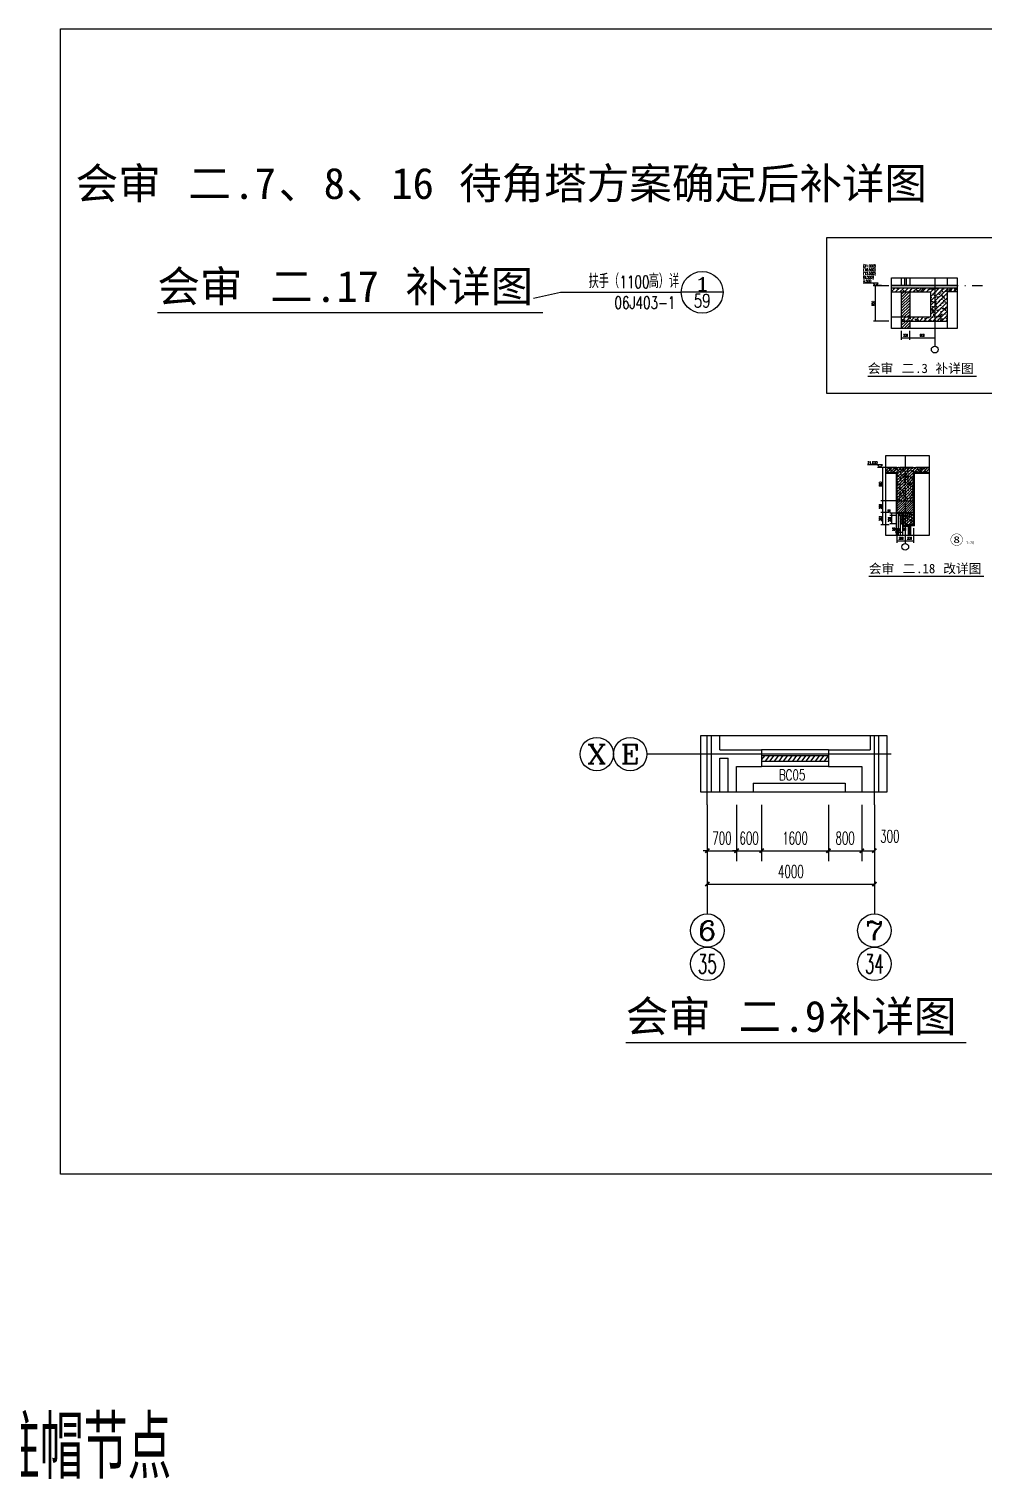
# Model space of a CAD drawing. Extents: x 0 to 125661, y -104936 to 8656.
# Drawn here: x 85280 to 108147, y -62543 to -27810 of the extents above; entities that cross this region are included whole.
import ezdxf
from ezdxf.enums import TextEntityAlignment as Align

# ---------------------------------------------------------------- set-up
doc = ezdxf.new("R2010")
doc.units = 0
doc.header["$LTSCALE"] = 800
doc.header["$MEASUREMENT"] = 0
doc.linetypes.add('DOTE', pattern=[2.42, 2, -0.2, 0.02, -0.2])
doc.layers.get('0').update_dxf_attribs({"linetype": 'CONTINUOUS'})
doc.layers.get('Defpoints').update_dxf_attribs({"color": 1, "linetype": 'CONTINUOUS'})
for name, color, linetype in [('A-卫生间', 173, 'CONTINUOUS'), ('A-墙线', 9, 'CONTINUOUS'), ('A-外包装修', 227, 'CONTINUOUS'), ('A-外窗', 145, 'CONTINUOUS'), ('A-装饰构件', 197, 'CONTINUOUS'), ('AXIS', 3, 'CONTINUOUS'), ('AXIS_TEXT', 7, 'CONTINUOUS'), ('DIM_ELEV', 3, 'CONTINUOUS'), ('DIM_IDEN', 3, 'CONTINUOUS'), ('DOTE', 28, 'CONTINUOUS'), ('PUB_DIM', 3, 'CONTINUOUS'), ('PUB_HATCH', 8, 'CONTINUOUS'), ('PUB_TEXT', 7, 'CONTINUOUS'), ('WALL', 50, 'CONTINUOUS'), ('WINDOW', 145, 'CONTINUOUS'), ('普通门窗编号', 7, 'CONTINUOUS'), ('看线1', 7, 'CONTINUOUS'), ('门窗', 4, 'CONTINUOUS'), ('面层', 123, 'CONTINUOUS')]:
    doc.layers.add(name, color=color, linetype=linetype)
doc.styles.add('_TCH_AXIS', font='COMPLEX', dxfattribs={"bigfont": 'GBCBIG'})
doc.styles.add('_TCH_DIM', font='SIMPLEX', dxfattribs={"bigfont": 'GBCBIG'})
doc.styles.add('_TCH_LABEL', font='COMPLEX', dxfattribs={"bigfont": 'GBCBIG'})
doc.styles.add('COMPLEX', font='COMPLEX')
doc.styles.add('DIM_FONT', font='SIMPLEX.shx', dxfattribs={"width": 0.6})
doc.styles.add('ht', font='SIMHEI.TTF')
doc.styles.add('TSSD_Rein', font='tssdeng.shx', dxfattribs={"width": 0.7, "bigfont": 'hztxt.shx'})
doc.styles.add('房间名称', font='SIMHEI.TTF', dxfattribs={"width": 0.8})
doc.dimstyles.new('DIMN', dxfattribs={"dimtxt": 300, "dimasz": 100, "dimexe": 250, "dimexo": 300, "dimgap": 150, "dimtad": 1, "dimdec": 0, "dimzin": 0, "dimdsep": 46, "dimtxsty": 'DIM_FONT', "dimblk": 'ARCHTICK', "dimcen": 0.09, "dimclrt": 7, "dimazin": 2, "dimtfac": 1, "dimtdec": 0, "dimtix": 1, "dimtmove": 2, "dimatfit": 3, "dimfxl": 0, "dimtolj": 1, "dimtzin": 0, "dimarcsym": 0})
doc.dimstyles.new('DIMN20', dxfattribs={"dimscale": 0.2, "dimtxt": 300, "dimasz": 100, "dimexe": 250, "dimexo": 300, "dimgap": 150, "dimtad": 1, "dimdec": 0, "dimzin": 0, "dimdsep": 46, "dimtxsty": 'DIM_FONT', "dimblk": 'ARCHTICK', "dimcen": 0.09, "dimclrt": 7, "dimazin": 2, "dimtfac": 1, "dimtdec": 0, "dimtix": 1, "dimtmove": 2, "dimatfit": 3, "dimfxl": 0, "dimtolj": 1, "dimtzin": 0, "dimarcsym": 0})

# ---------------------------------------------------------------- blocks, each defined once
blk = doc.blocks.new('$WINLIB2D$00000039')
at = {"color": 0}
for p, q in [((0.5, 0.5), (-0.5, 0.5)), ((-0.5, 0.167), (0.5, 0.167)), ((-0.452, -0.167), (-0.5, 0.084)), ((-0.384, -0.167), (-0.448, 0.167)), ((-0.316, -0.167), (-0.38, 0.167)), ((-0.248, -0.167), (-0.312, 0.167)), ((-0.18, -0.167), (-0.244, 0.167)), ((-0.112, -0.167), (-0.176, 0.167)), ((-0.044, -0.167), (-0.108, 0.167)), ((0.024, -0.167), (-0.04, 0.167)), ((0.092, -0.167), (0.028, 0.167)), ((0.16, -0.167), (0.096, 0.167)), ((0.228, -0.167), (0.164, 0.167)), ((0.296, -0.167), (0.232, 0.167)), ((0.364, -0.167), (0.3, 0.167)), ((0.432, -0.167), (0.368, 0.167)), ((0.5, -0.167), (0.436, 0.167)), ((-0.5, -0.167), (0.5, -0.167)), ((0.5, -0.5), (-0.5, -0.5))]:
    blk.add_line(p, q, dxfattribs=at)
blk = doc.blocks.new('_ArchTick')
at = {"color": 0, "linetype": 'ByBlock', "const_width": 0.4}
blk.add_lwpolyline([(-0.5, -0.5), (0.5, 0.5)], dxfattribs=at)
blk = doc.blocks.new('*D505')
at = {"layer": 'AXIS', "color": 0, "lineweight": -2}
for p, q in [((101522, -46393), (101522, -47743)), ((102222, -46393), (102222, -47743)), ((101522, -47493), (101422, -47493)), ((101522, -47493), (102222, -47493)), ((102222, -47493), (102322, -47493))]:
    blk.add_line(p, q, dxfattribs=at)
at = {"layer": 'Defpoints', "color": 0}
for p in [(101522, -46093), (102222, -46093), (102222, -47493)]:
    blk.add_point(p, dxfattribs=at)
at = {"layer": 'AXIS', "color": 0, "lineweight": -2, "xscale": 100, "yscale": 100, "zscale": 100}
blk.add_blockref('_ArchTick', (101522, -47493), dxfattribs=at)
at = {"layer": 'AXIS', "color": 0, "lineweight": -2, "xscale": 100, "yscale": 100, "zscale": 100, "rotation": 180}
blk.add_blockref('_ArchTick', (102222, -47493), dxfattribs=at)
at = {"layer": 'AXIS', "color": 7, "insert": (101872, -47193), "char_height": 300, "attachment_point": 5, "style": 'DIM_FONT'}
blk.add_mtext('\\A1;700', dxfattribs=at)
blk = doc.blocks.new('*D506')
at = {"layer": 'AXIS', "color": 0, "lineweight": -2}
for p, q in [((102222, -46393), (102222, -47743)), ((102822, -46393), (102822, -47743)), ((102222, -47493), (102122, -47493)), ((102222, -47493), (102822, -47493)), ((102822, -47493), (102922, -47493))]:
    blk.add_line(p, q, dxfattribs=at)
at = {"layer": 'Defpoints', "color": 0}
for p in [(102222, -46093), (102822, -46093), (102822, -47493)]:
    blk.add_point(p, dxfattribs=at)
at = {"layer": 'AXIS', "color": 0, "lineweight": -2, "xscale": 100, "yscale": 100, "zscale": 100}
blk.add_blockref('_ArchTick', (102222, -47493), dxfattribs=at)
at = {"layer": 'AXIS', "color": 0, "lineweight": -2, "xscale": 100, "yscale": 100, "zscale": 100, "rotation": 180}
blk.add_blockref('_ArchTick', (102822, -47493), dxfattribs=at)
at = {"layer": 'AXIS', "color": 7, "insert": (102522, -47193), "char_height": 300, "attachment_point": 5, "style": 'DIM_FONT'}
blk.add_mtext('\\A1;600', dxfattribs=at)
blk = doc.blocks.new('*D507')
at = {"layer": 'AXIS', "color": 0, "lineweight": -2}
for p, q in [((102822, -46393), (102822, -47743)), ((104422, -46393), (104422, -47743)), ((102822, -47493), (104422, -47493))]:
    blk.add_line(p, q, dxfattribs=at)
at = {"layer": 'Defpoints', "color": 0}
for p in [(102822, -46093), (104422, -46093), (104422, -47493)]:
    blk.add_point(p, dxfattribs=at)
at = {"layer": 'AXIS', "color": 0, "lineweight": -2, "xscale": 100, "yscale": 100, "zscale": 100, "rotation": 180}
blk.add_blockref('_ArchTick', (102822, -47493), dxfattribs=at)
at = {"layer": 'AXIS', "color": 0, "lineweight": -2, "xscale": 100, "yscale": 100, "zscale": 100}
blk.add_blockref('_ArchTick', (104422, -47493), dxfattribs=at)
at = {"layer": 'AXIS', "color": 7, "insert": (103622, -47193), "char_height": 300, "attachment_point": 5, "style": 'DIM_FONT'}
blk.add_mtext('\\A1;1600', dxfattribs=at)
blk = doc.blocks.new('*D508')
at = {"layer": 'AXIS', "color": 0, "lineweight": -2}
for p, q in [((104422, -46393), (104422, -47743)), ((105222, -46393), (105222, -47743)), ((104422, -47493), (105222, -47493))]:
    blk.add_line(p, q, dxfattribs=at)
at = {"layer": 'Defpoints', "color": 0}
for p in [(104422, -46093), (105222, -46093), (105222, -47493)]:
    blk.add_point(p, dxfattribs=at)
at = {"layer": 'AXIS', "color": 0, "lineweight": -2, "xscale": 100, "yscale": 100, "zscale": 100, "rotation": 180}
blk.add_blockref('_ArchTick', (104422, -47493), dxfattribs=at)
at = {"layer": 'AXIS', "color": 0, "lineweight": -2, "xscale": 100, "yscale": 100, "zscale": 100}
blk.add_blockref('_ArchTick', (105222, -47493), dxfattribs=at)
at = {"layer": 'AXIS', "color": 7, "insert": (104822, -47193), "char_height": 300, "attachment_point": 5, "style": 'DIM_FONT'}
blk.add_mtext('\\A1;800', dxfattribs=at)
blk = doc.blocks.new('*D509')
at = {"layer": 'AXIS', "color": 0, "lineweight": -2}
for p, q in [((105222, -46393), (105222, -47743)), ((105522, -46393), (105522, -47743)), ((105222, -47493), (105522, -47493))]:
    blk.add_line(p, q, dxfattribs=at)
at = {"layer": 'Defpoints', "color": 0}
for p in [(105222, -46093), (105522, -46093), (105522, -47493)]:
    blk.add_point(p, dxfattribs=at)
at = {"layer": 'AXIS', "color": 0, "lineweight": -2, "xscale": 100, "yscale": 100, "zscale": 100, "rotation": 180}
blk.add_blockref('_ArchTick', (105222, -47493), dxfattribs=at)
at = {"layer": 'AXIS', "color": 0, "lineweight": -2, "xscale": 100, "yscale": 100, "zscale": 100}
blk.add_blockref('_ArchTick', (105522, -47493), dxfattribs=at)
at = {"layer": 'AXIS', "color": 7, "insert": (105892, -47148), "char_height": 300, "attachment_point": 5, "style": 'DIM_FONT'}
blk.add_mtext('\\A1;300', dxfattribs=at)
blk = doc.blocks.new('*D510')
at = {"layer": 'AXIS', "color": 0, "lineweight": -2}
for p, q in [((101522, -46693), (101522, -48543)), ((105522, -46693), (105522, -48543)), ((101522, -48293), (105522, -48293))]:
    blk.add_line(p, q, dxfattribs=at)
at = {"layer": 'Defpoints', "color": 0}
for p in [(101522, -46393), (105522, -46393), (105522, -48293)]:
    blk.add_point(p, dxfattribs=at)
at = {"layer": 'AXIS', "color": 0, "lineweight": -2, "xscale": 100, "yscale": 100, "zscale": 100, "rotation": 180}
blk.add_blockref('_ArchTick', (101522, -48293), dxfattribs=at)
at = {"layer": 'AXIS', "color": 0, "lineweight": -2, "xscale": 100, "yscale": 100, "zscale": 100}
blk.add_blockref('_ArchTick', (105522, -48293), dxfattribs=at)
at = {"layer": 'AXIS', "color": 7, "insert": (103522, -47993), "char_height": 300, "attachment_point": 5, "style": 'DIM_FONT'}
blk.add_mtext('\\A1;4000', dxfattribs=at)
blk = doc.blocks.new('*D511')
at = {"layer": 'Defpoints', "color": 0}
for p in [(106142, -39730), (106192, -39730), (106192, -39860)]:
    blk.add_point(p, dxfattribs=at)
at = {"layer": 'PUB_DIM', "color": 0, "lineweight": -2}
for p, q in [((106142, -39860), (106122, -39860)), ((106142, -39790), (106142, -39910)), ((106142, -39860), (106192, -39860)), ((106192, -39790), (106192, -39910)), ((106192, -39860), (106212, -39860))]:
    blk.add_line(p, q, dxfattribs=at)
at = {"layer": 'PUB_DIM', "color": 0, "lineweight": -2, "xscale": 20, "yscale": 20, "zscale": 20}
blk.add_blockref('_ArchTick', (106142, -39860), dxfattribs=at)
at = {"layer": 'PUB_DIM', "color": 0, "lineweight": -2, "xscale": 20, "yscale": 20, "zscale": 20, "rotation": 180}
blk.add_blockref('_ArchTick', (106192, -39860), dxfattribs=at)
at = {"layer": 'PUB_DIM', "color": 7, "insert": (106246, -39791), "char_height": 60, "attachment_point": 5, "style": 'DIM_FONT'}
blk.add_mtext('\\A1;50', dxfattribs=at)
blk = doc.blocks.new('*D512')
at = {"layer": 'Defpoints', "color": 0}
for p in [(106092, -39730), (106142, -39730), (106142, -39860)]:
    blk.add_point(p, dxfattribs=at)
at = {"layer": 'PUB_DIM', "color": 0, "lineweight": -2}
for p, q in [((106092, -39860), (106072, -39860)), ((106092, -39790), (106092, -39910)), ((106092, -39860), (106142, -39860)), ((106142, -39790), (106142, -39910)), ((106142, -39860), (106162, -39860))]:
    blk.add_line(p, q, dxfattribs=at)
at = {"layer": 'PUB_DIM', "color": 0, "lineweight": -2, "xscale": 20, "yscale": 20, "zscale": 20}
blk.add_blockref('_ArchTick', (106092, -39860), dxfattribs=at)
at = {"layer": 'PUB_DIM', "color": 0, "lineweight": -2, "xscale": 20, "yscale": 20, "zscale": 20, "rotation": 180}
blk.add_blockref('_ArchTick', (106142, -39860), dxfattribs=at)
at = {"layer": 'PUB_DIM', "color": 7, "insert": (106117, -39800), "char_height": 60, "attachment_point": 5, "style": 'DIM_FONT'}
blk.add_mtext('\\A1;50', dxfattribs=at)
blk = doc.blocks.new('*D513')
at = {"layer": 'Defpoints', "color": 0}
for p in [(106042.100008, -39729.562173), (106092.100008, -39729.562173), (106092.100008, -39859.506891)]:
    blk.add_point(p, dxfattribs=at)
at = {"layer": 'PUB_DIM', "color": 0, "lineweight": -2}
for p, q in [((106042.100008, -39859.506891), (106022.100008, -39859.506891)), ((106042.100008, -39789.562173), (106042.100008, -39909.506891)), ((106042.100008, -39859.506891), (106092.100008, -39859.506891)), ((106092.100008, -39789.562173), (106092.100008, -39909.506891)), ((106092.100008, -39859.506891), (106112.100008, -39859.506891))]:
    blk.add_line(p, q, dxfattribs=at)
at = {"layer": 'PUB_DIM', "color": 0, "lineweight": -2, "xscale": 20, "yscale": 20, "zscale": 20}
blk.add_blockref('_ArchTick', (106042.100008, -39859.506891), dxfattribs=at)
at = {"layer": 'PUB_DIM', "color": 0, "lineweight": -2, "xscale": 20, "yscale": 20, "zscale": 20, "rotation": 180}
blk.add_blockref('_ArchTick', (106092.100008, -39859.506891), dxfattribs=at)
at = {"layer": 'PUB_DIM', "color": 7, "insert": (105988.100008, -39790.506891), "char_height": 60, "attachment_point": 5, "style": 'DIM_FONT'}
blk.add_mtext('\\A1;50', dxfattribs=at)
blk = doc.blocks.new('*D514')
at = {"layer": 'Defpoints', "color": 0}
for p in [(105943, -39410), (106092, -39410), (106092, -39460)]:
    blk.add_point(p, dxfattribs=at)
at = {"layer": 'PUB_DIM', "color": 0, "lineweight": -2}
for p, q in [((106032, -39410), (105893, -39410)), ((106032, -39460), (105893, -39460)), ((105943, -39410), (105943, -39390)), ((105943, -39460), (105943, -39410)), ((105943, -39460), (105943, -39480))]:
    blk.add_line(p, q, dxfattribs=at)
at = {"layer": 'PUB_DIM', "color": 0, "lineweight": -2, "xscale": 20, "yscale": 20, "zscale": 20}
for p, rotation in [((105943, -39410), 270), ((105943, -39460), 90)]:
    blk.add_blockref('_ArchTick', p, dxfattribs=dict(at, rotation=rotation))
at = {"layer": 'PUB_DIM', "color": 7, "insert": (105874, -39356), "char_height": 60, "attachment_point": 5, "rotation": 90, "style": 'DIM_FONT'}
blk.add_mtext('\\A1;50', dxfattribs=at)
blk = doc.blocks.new('*D515')
at = {"layer": 'Defpoints', "color": 0}
for p in [(105943, -39460), (106092, -39460), (106092, -39660)]:
    blk.add_point(p, dxfattribs=at)
at = {"layer": 'PUB_DIM', "color": 0, "lineweight": -2}
for p, q in [((106032, -39460), (105893, -39460)), ((105943, -39660), (105943, -39460)), ((106032, -39660), (105893, -39660))]:
    blk.add_line(p, q, dxfattribs=at)
at = {"layer": 'PUB_DIM', "color": 0, "lineweight": -2, "xscale": 20, "yscale": 20, "zscale": 20}
for p, rotation in [((105943, -39460), 90), ((105943, -39660), 270)]:
    blk.add_blockref('_ArchTick', p, dxfattribs=dict(at, rotation=rotation))
at = {"layer": 'PUB_DIM', "color": 7, "insert": (105883, -39560), "char_height": 60, "attachment_point": 5, "rotation": 90, "style": 'DIM_FONT'}
blk.add_mtext('\\A1;200', dxfattribs=at)
blk = doc.blocks.new('*D516')
at = {"layer": 'Defpoints', "color": 0}
for p in [(105727, -38310), (105934, -38310), (105934, -39110)]:
    blk.add_point(p, dxfattribs=at)
at = {"layer": 'PUB_DIM', "color": 0, "lineweight": -2}
for p, q in [((105874, -38310), (105677, -38310)), ((105727, -39110), (105727, -38310)), ((105874, -39110), (105677, -39110))]:
    blk.add_line(p, q, dxfattribs=at)
at = {"layer": 'PUB_DIM', "color": 0, "lineweight": -2, "xscale": 20, "yscale": 20, "zscale": 20}
for p, rotation in [((105727, -38310), 90), ((105727, -39110), 270)]:
    blk.add_blockref('_ArchTick', p, dxfattribs=dict(at, rotation=rotation))
at = {"layer": 'PUB_DIM', "color": 7, "insert": (105667, -38710), "char_height": 60, "attachment_point": 5, "rotation": 90, "style": 'DIM_FONT'}
blk.add_mtext('\\A1;800', dxfattribs=at)
blk = doc.blocks.new('*D517')
at = {"layer": 'Defpoints', "color": 0}
for p in [(105727, -39110), (105934, -39110), (105934, -39390)]:
    blk.add_point(p, dxfattribs=at)
at = {"layer": 'PUB_DIM', "color": 0, "lineweight": -2}
for p, q in [((105874, -39110), (105677, -39110)), ((105727, -39390), (105727, -39110)), ((105874, -39390), (105677, -39390))]:
    blk.add_line(p, q, dxfattribs=at)
at = {"layer": 'PUB_DIM', "color": 0, "lineweight": -2, "xscale": 20, "yscale": 20, "zscale": 20}
for p, rotation in [((105727, -39110), 90), ((105727, -39390), 270)]:
    blk.add_blockref('_ArchTick', p, dxfattribs=dict(at, rotation=rotation))
at = {"layer": 'PUB_DIM', "color": 7, "insert": (105667, -39250), "char_height": 60, "attachment_point": 5, "rotation": 90, "style": 'DIM_FONT'}
blk.add_mtext('\\A1;280', dxfattribs=at)
blk = doc.blocks.new('*D518')
at = {"layer": 'Defpoints', "color": 0}
for p in [(105727, -39390), (105934, -39390), (105934, -39690)]:
    blk.add_point(p, dxfattribs=at)
at = {"layer": 'PUB_DIM', "color": 0, "lineweight": -2}
for p, q in [((105874, -39390), (105677, -39390)), ((105727, -39690), (105727, -39390)), ((105874, -39690), (105677, -39690))]:
    blk.add_line(p, q, dxfattribs=at)
at = {"layer": 'PUB_DIM', "color": 0, "lineweight": -2, "xscale": 20, "yscale": 20, "zscale": 20}
for p, rotation in [((105727, -39390), 90), ((105727, -39690), 270)]:
    blk.add_blockref('_ArchTick', p, dxfattribs=dict(at, rotation=rotation))
at = {"layer": 'PUB_DIM', "color": 7, "insert": (105667, -39540), "char_height": 60, "attachment_point": 5, "rotation": 90, "style": 'DIM_FONT'}
blk.add_mtext('\\A1;300', dxfattribs=at)
blk = doc.blocks.new('*D519')
at = {"layer": 'Defpoints', "color": 0}
for p in [(106262, -39710), (106462, -39710), (106462, -40069)]:
    blk.add_point(p, dxfattribs=at)
at = {"layer": 'PUB_DIM', "color": 0, "lineweight": -2}
for p, q in [((106262, -39770), (106262, -40119)), ((106462, -39770), (106462, -40119)), ((106262, -40069), (106462, -40069))]:
    blk.add_line(p, q, dxfattribs=at)
at = {"layer": 'PUB_DIM', "color": 0, "lineweight": -2, "xscale": 20, "yscale": 20, "zscale": 20, "rotation": 180}
blk.add_blockref('_ArchTick', (106262, -40069), dxfattribs=at)
at = {"layer": 'PUB_DIM', "color": 0, "lineweight": -2, "xscale": 20, "yscale": 20, "zscale": 20}
blk.add_blockref('_ArchTick', (106462, -40069), dxfattribs=at)
at = {"layer": 'PUB_DIM', "color": 7, "insert": (106362, -40009), "char_height": 60, "attachment_point": 5, "style": 'DIM_FONT'}
blk.add_mtext('\\A1;200', dxfattribs=at)
blk = doc.blocks.new('*D520')
at = {"layer": 'Defpoints', "color": 0}
for p in [(106062, -39710), (106262, -39710), (106262, -40069)]:
    blk.add_point(p, dxfattribs=at)
at = {"layer": 'PUB_DIM', "color": 0, "lineweight": -2}
for p, q in [((106062, -39770), (106062, -40119)), ((106262, -39770), (106262, -40119)), ((106062, -40069), (106262, -40069))]:
    blk.add_line(p, q, dxfattribs=at)
at = {"layer": 'PUB_DIM', "color": 0, "lineweight": -2, "xscale": 20, "yscale": 20, "zscale": 20, "rotation": 180}
blk.add_blockref('_ArchTick', (106062, -40069), dxfattribs=at)
at = {"layer": 'PUB_DIM', "color": 0, "lineweight": -2, "xscale": 20, "yscale": 20, "zscale": 20}
blk.add_blockref('_ArchTick', (106262, -40069), dxfattribs=at)
at = {"layer": 'PUB_DIM', "color": 7, "insert": (106162, -40009), "char_height": 60, "attachment_point": 5, "style": 'DIM_FONT'}
blk.add_mtext('\\A1;200', dxfattribs=at)
blk = doc.blocks.new('*D521')
at = {"layer": 'Defpoints', "color": 0}
for p in [(105550, -33958), (105929, -33958), (105929, -34808)]:
    blk.add_point(p, dxfattribs=at)
at = {"layer": 'PUB_DIM', "color": 0, "lineweight": -2}
for p, q in [((105869, -33958), (105500, -33958)), ((105550, -34808), (105550, -33958)), ((105869, -34808), (105500, -34808))]:
    blk.add_line(p, q, dxfattribs=at)
at = {"layer": 'PUB_DIM', "color": 0, "lineweight": -2, "xscale": 20, "yscale": 20, "zscale": 20}
for p, rotation in [((105550, -33958), 90), ((105550, -34808), 270)]:
    blk.add_blockref('_ArchTick', p, dxfattribs=dict(at, rotation=rotation))
at = {"layer": 'PUB_DIM', "color": 7, "insert": (105490, -34383), "char_height": 60, "attachment_point": 5, "rotation": 90, "style": 'DIM_FONT'}
blk.add_mtext('\\A1;850', dxfattribs=at)
blk = doc.blocks.new('*D522')
at = {"layer": 'Defpoints', "color": 0}
for p in [(106367, -34980), (106967, -34980), (106967, -35206)]:
    blk.add_point(p, dxfattribs=at)
at = {"layer": 'PUB_DIM', "color": 0, "lineweight": -2}
for p, q in [((106367, -35040), (106367, -35256)), ((106967, -35040), (106967, -35256)), ((106367, -35206), (106967, -35206))]:
    blk.add_line(p, q, dxfattribs=at)
at = {"layer": 'PUB_DIM', "color": 0, "lineweight": -2, "xscale": 20, "yscale": 20, "zscale": 20, "rotation": 180}
blk.add_blockref('_ArchTick', (106367, -35206), dxfattribs=at)
at = {"layer": 'PUB_DIM', "color": 0, "lineweight": -2, "xscale": 20, "yscale": 20, "zscale": 20}
blk.add_blockref('_ArchTick', (106967, -35206), dxfattribs=at)
at = {"layer": 'PUB_DIM', "color": 7, "insert": (106667, -35146), "char_height": 60, "attachment_point": 5, "style": 'DIM_FONT'}
blk.add_mtext('\\A1;600', dxfattribs=at)
blk = doc.blocks.new('*D523')
at = {"layer": 'Defpoints', "color": 0}
for p in [(106167, -34980), (106367, -34980), (106367, -35206)]:
    blk.add_point(p, dxfattribs=at)
at = {"layer": 'PUB_DIM', "color": 0, "lineweight": -2}
for p, q in [((106167, -35040), (106167, -35256)), ((106367, -35040), (106367, -35256)), ((106167, -35206), (106367, -35206))]:
    blk.add_line(p, q, dxfattribs=at)
at = {"layer": 'PUB_DIM', "color": 0, "lineweight": -2, "xscale": 20, "yscale": 20, "zscale": 20, "rotation": 180}
blk.add_blockref('_ArchTick', (106167, -35206), dxfattribs=at)
at = {"layer": 'PUB_DIM', "color": 0, "lineweight": -2, "xscale": 20, "yscale": 20, "zscale": 20}
blk.add_blockref('_ArchTick', (106367, -35206), dxfattribs=at)
at = {"layer": 'PUB_DIM', "color": 7, "insert": (106267, -35146), "char_height": 60, "attachment_point": 5, "style": 'DIM_FONT'}
blk.add_mtext('\\A1;200', dxfattribs=at)
blk = doc.blocks.new('_AXISO')
blk.add_circle((0, 0), 0.5)
at = {"layer": 'AXIS_TEXT', "style": 'COMPLEX', "width": 1.041667}
blk.add_attdef('A', text='', height=0.56, dxfattribs=at).set_placement((-0.25, -0.28), (0.25, -0.28), align=Align.FIT)

msp = doc.modelspace()

# ---------------------------------------------------------------- hatches: boundary and pattern name
at = {"layer": 'PUB_HATCH'}
h = msp.add_hatch(dxfattribs=at)
h.set_pattern_fill('钢筋混凝土', color=256, scale=30, style=0)
h.set_pattern_definition([(45, (116291.47, -30844.86), (-53.033, 53.033), []), (50, (116291.47, -30844.86), (215.178, -18.8256), [22.5, -247.5]), (355, (116291.47, -30844.86), (-41.6254, 225.6576), [18, -198]), (100.4514, (116309.4, -30846.43), (173.553, 206.832), [19.122, -210.3426]), (46.1842, (116291.47, -30784.86), (320.172, -49.656), [33.75, -371.25]), (96.6356, (116318.15, -30789), (280.399, 292.235), [28.683, -315.514]), (351.1842, (116291.47, -30784.86), (280.399, 292.236), [27, -297]), (21, (116321.47, -30799.86), (179.072, -120.7857), [22.5, -247.5]), (326, (116321.47, -30799.86), (72.9946, 217.545), [18, -198]), (71.4514, (116336.4, -30809.92), (252.0668, 96.759), [19.122, -210.3426]), (37.5, (116291.47, -30844.86), (3.64796, 99.86816), [0, -195.6, 0, -201, 0, -198.75]), (7.5, (116291.47, -30844.86), (78.9209, 118.3235), [0, -114.6, 0, -191.1, 0, -75.75]), (327.5, (116224.57, -30844.86), (160.14673, -6.76646), [0, -75, 0, -234, 0, -310.5]), (317.5, (116194.57, -30844.86), (174.9559, 30.0315), [0, -97.5, 0, -155.4, 0, -220.5])])
h.paths.add_polyline_path([(106967.3, -34007.6), (105928.8, -34007.6), (105928.8, -34107.6), (106867.3, -34107.6), (106867.3, -34707.6), (106167.3, -34707.6), (106167.3, -34807.6), (106967.3, -34807.6)])
h.paths.add_polyline_path([(107267.3, -34107.6), (107507, -34107.6), (107507, -34007.6), (106967.3, -34007.6), (106967.3, -34807.6), (107267.3, -34807.6)])
h = msp.add_hatch(dxfattribs=at)
h.set_pattern_fill('ANSI31', color=256, scale=30, style=0)
h.set_pattern_definition([(45, (106167.32, -34980.07), (-33.676, 33.676), [])])
h.paths.add_polyline_path([(106367.3, -34107.6), (106167.3, -34107.6), (106167.3, -34707.6), (106367.3, -34707.6)])
h.paths.add_polyline_path([(106367.3, -34807.6), (106167.3, -34807.6), (106167.3, -34980.1), (106367.3, -34980.1)])
h = msp.add_hatch(dxfattribs=at)
h.set_pattern_fill('钢筋混凝土', color=256, scale=20, style=0)
h.set_pattern_definition([(45, (74420.96, 25831.11), (-35.35534, 35.35534), []), (50, (74420.96, 25831.11), (143.45204, -12.55043), [15, -165]), (355, (74420.96, 25831.11), (-27.75027, 150.43843), [12, -132]), (100.4514, (74432.91, 25830.06), (115.70188, 137.8879), [12.74804, -140.22842]), (46.1842, (74420.96, 25871.11), (213.4482, -33.1038), [22.5, -247.5]), (96.6356, (74438.74, 25868.35), (186.93254, 194.8236), [19.12206, -210.3426]), (351.1842, (74420.96, 25871.1), (186.9324, 194.8237), [18, -198]), (21, (74440.96, 25861.11), (119.38141, -80.52378), [15, -165]), (326, (74440.96, 25861.11), (48.66307, 145.03), [12, -132]), (71.4514, (74450.9, 25854.4), (168.04453, 64.5061), [12.74804, -140.22842]), (37.5, (74420.96, 25831.11), (2.43197, 66.57877), [0, -130.4, 0, -134, 0, -132.5]), (7.5, (74420.96, 25831.11), (52.61391, 78.88234), [0, -76.4, 0, -127.4, 0, -50.5]), (327.5, (74376.36, 25831.11), (106.764487, -4.510974), [0, -50, 0, -156, 0, -207]), (317.5, (74356.36, 25831.11), (116.63723, 20.021), [0, -65, 0, -103.6, 0, -147])])
h.paths.add_polyline_path([(106835.9, -38309.6), (106262.1, -38309.6), (106262.1, -39109.6), (106462.1, -39109.6), (106462.1, -38429.6), (106835.9, -38429.6)])
h.paths.add_polyline_path([(106262.1, -38309.6), (105798.7, -38309.6), (105798.7, -38429.6), (106062.1, -38429.6), (106062.1, -39109.6), (106262.1, -39109.6)])
h.paths.add_polyline_path([(106462.1, -39389.6), (106262.1, -39389.6), (106262.1, -39689.6), (106462.1, -39689.6)])
h = msp.add_hatch(dxfattribs=at)
h.set_pattern_fill('普通T^T^^T^Q', color=256, scale=30, style=0)
h.set_pattern_definition([(45, (106062.1, -39360.912), (-28.2136, 28.2136), [])])
h.paths.add_polyline_path([(106462.1, -39109.6), (106062.1, -39109.6), (106062.1, -39389.6), (106462.1, -39389.6)])
h = msp.add_hatch(dxfattribs=at)
h.set_pattern_fill('HEX', color=256, scale=20, style=0)
h.set_pattern_definition([(0, (106092.1, -39659.562), (0, 32.9956), [19.05, -38.1]), (120, (106092.1, -39659.562), (-28.575, -16.4978), [19.05, -38.1]), (60, (106111.15, -39659.562), (-28.575, 16.4978), [19.05, -38.1])])
h.paths.add_polyline_path([(106192.1, -39409.6), (106092.1, -39409.6), (106092.1, -39459.6), (106142.1, -39459.6), (106142.1, -39659.6), (106192.1, -39659.6)])
h = msp.add_hatch(dxfattribs=at)
h.set_pattern_fill('多孔SN罖^Q', color=256, scale=20, style=0)
h.set_pattern_definition([(45, (106252.1, -39709.56), (-40, 40), []), (135, (106252.1, -39709.56), (-40, -40), [])])
h.paths.add_polyline_path([(106262.1, -39389.6), (106212.1, -39389.6), (106212.1, -39709.6), (106337.1, -39709.6), (106337.1, -39689.6), (106262.1, -39689.6)])

# ---------------------------------------------------------------- linework, layer by layer
at = {"layer": 'A-卫生间'}
for p, q in [((105928.8, -33957.6), (107507, -33957.6)), ((107267.3, -33773.8), (107267.3, -33957.6)), ((105928.8, -34707.6), (106167.3, -34707.6)), ((107267.3, -34807.6), (107267.3, -34980.1))]:
    msp.add_line(p, q, dxfattribs=at)
at = {"layer": 'A-墙线'}
for p, q in [((101622, -46093.3), (101622, -44729.5)), ((101822, -45078.3), (101822, -44729.5)), ((105421.8, -44729.5), (105421.8, -45078.3)), ((105621.8, -44729.5), (105621.8, -46093.3)), ((101822, -45278.3), (102022, -45278.3)), ((101822, -46093.3), (101822, -45278.3)), ((102022, -46093.3), (102022, -45278.3)), ((102222, -46093.3), (102222, -45478.3)), ((105221.8, -45478.3), (105221.8, -46093.3))]:
    msp.add_line(p, q, dxfattribs=at)
at = {"layer": 'A-外包装修'}
for p, q in [((102623, -45878.3), (104821.8, -45878.3)), ((104821.8, -45878.3), (104821.8, -46093.3))]:
    msp.add_line(p, q, dxfattribs=at)
msp.add_lwpolyline([(102622, -45878.3), (102622, -46093.3)], dxfattribs=at)
at = {"layer": 'A-外窗'}
for p, q in [((106167.3, -33773.8), (106167.3, -33957.6)), ((106367.3, -33773.8), (106367.3, -33957.6))]:
    msp.add_line(p, q, dxfattribs=at)
at = {"layer": 'A-装饰构件'}
for p, q in [((106042.1, -39409.6), (106042.1, -39941.3)), ((106092.1, -39459.6), (106092.1, -39941.3)), ((106142.1, -39659.6), (106142.1, -39941.3)), ((106192.1, -39729.6), (106192.1, -39941.3))]:
    msp.add_line(p, q, dxfattribs=at)
at = {"layer": 'AXIS'}
for p, q in [((106967.3, -34980.1), (106967.3, -35410.1)), ((106262.1, -39941.3), (106262.1, -40135.2)), ((99275.7, -45178.3), (99275.7, -45178.3)), ((101179.1, -45178.3), (100075.7, -45178.3)), ((101521.8, -46393.3), (101521.8, -49005.4)), ((105521.8, -46393.3), (105521.8, -49005.4)), ((101521.8, -49805.4), (101521.8, -49805.4)), ((105521.8, -49805.4), (105521.8, -49805.4))]:
    msp.add_line(p, q, dxfattribs=at)
at = {"layer": 'Defpoints', "color": 6}
for points in [[(105928.8, -33773.8), (107507, -33773.8), (107507, -34980.1), (105928.8, -34980.1)], [(105798.7, -38025.2), (106835.9, -38025.2), (106835.9, -39941.3), (105798.7, -39941.3)], [(101363.6, -44729.5), (105819.1, -44729.5), (105819.1, -46093.3), (101363.6, -46093.3)]]:
    msp.add_lwpolyline(points, close=True, dxfattribs=at)
at = {"layer": 'DIM_ELEV'}
for p, q in [((105611.4, -33897.1), (105251.4, -33897.1)), ((105551.4, -33957.1), (105491.4, -33897.1)), ((105693.6, -33957.1), (105491.4, -33957.1)), ((105551.4, -33957.1), (105611.4, -33897.1)), ((105719.3, -38249.6), (105359.3, -38249.6)), ((105659.3, -38309.6), (105599.3, -38249.6)), ((106003.8, -38309.6), (105599.3, -38309.6)), ((105659.3, -38309.6), (105719.3, -38249.6))]:
    msp.add_line(p, q, dxfattribs=at)
at = {"layer": 'DIM_IDEN'}
for p, q in [((97357.2, -34260.9), (98008.7, -34117.5)), ((98008.7, -34117.5), (100898.8, -34117.5)), ((101898.8, -34117.5), (100898.8, -34117.5))]:
    msp.add_line(p, q, dxfattribs=at)
at = {"layer": 'DIM_IDEN', "color": 0, "const_width": 10}
msp.add_lwpolyline([(107632.5, -40041.7, 1), (107352.5, -40041.7, 1)], format="xyb", close=True, dxfattribs=at)
at = {"layer": 'DIM_IDEN'}
for centre, radius in [((101398.8, -34117.5), 500), ((97357.2, -34260.9), 0)]:
    msp.add_circle(centre, radius, dxfattribs=at)
at = {"layer": 'DOTE', "linetype": 'DOTE'}
for p, q in [((105928.8, -33957.6), (108114.3, -33957.6)), ((107507, -33957.6), (105928.8, -33957.6)), ((106967.3, -33773.8), (106967.3, -34980.1))]:
    msp.add_line(p, q, dxfattribs=at)
at = {"layer": 'DOTE', "linetype": 'DOTE', "ltscale": 0.2}
for p, q in [((106262.1, -38025.2), (106262.1, -39941.3)), ((106835.9, -38309.6), (105798.7, -38309.6))]:
    msp.add_line(p, q, dxfattribs=at)
at = {"layer": 'DOTE'}
for p, q in [((101521.8, -46393.3), (101521.8, -44729.5)), ((105521.8, -46393.3), (105521.8, -44729.5)), ((105926, -45178.3), (100195.6, -45178.3))]:
    msp.add_line(p, q, dxfattribs=at)
at = {"layer": 'PUB_HATCH', "color": 1}
for points in [[(86032.8, -27809.8), (125661.3, -27809.8), (125661.3, -55238), (86032.8, -55238)], [(104374, -36536.3), (112393.6, -36536.3), (112393.6, -32815), (104374, -32815)]]:
    msp.add_lwpolyline(points, close=True, dxfattribs=at)
for points in [[(88354.1, -34602.6), (97583.6, -34602.6)], [(105363.5, -36126.7), (107970.3, -36126.7)], [(105388, -40918.9), (108141.7, -40918.9)], [(99569.4, -52087), (107718.7, -52087)]]:
    msp.add_lwpolyline(points, dxfattribs=at)
at = {"layer": 'WALL'}
for p, q in [((105928.8, -34007.6), (107507, -34007.6)), ((105928.8, -34107.6), (106867.3, -34107.6)), ((106167.3, -34107.6), (106167.3, -34980.1)), ((106367.3, -34107.6), (106367.3, -34707.6)), ((106867.3, -34107.6), (106867.3, -34707.6)), ((107267.3, -34107.6), (107267.3, -34807.6)), ((107507, -34107.6), (107267.3, -34107.6)), ((106167.3, -34707.6), (106867.3, -34707.6)), ((106167.3, -34807.6), (107267.3, -34807.6)), ((106367.3, -34807.6), (106367.3, -34980.1)), ((105798.7, -38309.6), (106835.9, -38309.6)), ((105798.7, -38429.6), (106062.1, -38429.6)), ((106062.1, -38429.6), (106062.1, -39389.6)), ((106462.1, -38429.6), (106835.9, -38429.6)), ((106462.1, -39689.6), (106462.1, -38429.6)), ((106062.1, -39109.6), (106462.1, -39109.6)), ((106062.1, -39389.6), (106462.1, -39389.6)), ((106262.1, -39389.6), (106262.1, -39689.6)), ((106192.1, -39659.6), (106192.1, -39689.6)), ((106462.1, -39689.6), (106262.1, -39689.6)), ((101822, -45078.3), (102821.8, -45078.3)), ((102821.8, -45078.3), (102821.8, -45478.3)), ((104421.8, -45078.3), (105421.8, -45078.3)), ((104421.8, -45078.3), (104421.8, -45478.3)), ((102222, -45478.3), (102821.8, -45478.3)), ((104421.8, -45478.3), (105221.8, -45478.3))]:
    msp.add_line(p, q, dxfattribs=at)
at = {"layer": 'WINDOW'}
for p, q in [((106242.3, -33773.8), (106242.3, -33957.6)), ((106292.3, -33957.6), (106292.3, -33773.8)), ((106387.1, -39689.6), (106337.1, -39689.6)), ((106337.1, -39941.3), (106337.1, -39689.6)), ((106337.1, -39739.6), (106354.6, -39739.6)), ((106341.1, -39693.6), (106341.1, -39735.6)), ((106383.1, -39693.6), (106341.1, -39693.6)), ((106341.1, -39735.6), (106350.6, -39735.6)), ((106350.6, -39715.6), (106373.6, -39715.6)), ((106350.6, -39735.6), (106350.6, -39715.6)), ((106354.6, -39719.6), (106369.6, -39719.6)), ((106354.6, -39739.6), (106354.6, -39719.6)), ((106369.6, -39719.6), (106369.6, -39739.6)), ((106369.6, -39739.6), (106387.1, -39739.6)), ((106373.6, -39715.6), (106373.6, -39735.6)), ((106373.6, -39735.6), (106383.1, -39735.6)), ((106383.1, -39735.6), (106383.1, -39693.6)), ((106387.1, -39689.6), (106387.1, -39941.3))]:
    msp.add_line(p, q, dxfattribs=at)
at = {"layer": '看线1'}
for p, q in [((106042.1, -39109.6), (105798.7, -39109.6)), ((106092.1, -39409.6), (106092.1, -39459.6)), ((106142.1, -39459.6), (106092.1, -39459.6)), ((106142.1, -39459.6), (106142.1, -39659.6)), ((106192.1, -39659.6), (106142.1, -39659.6))]:
    msp.add_line(p, q, dxfattribs=at)
at = {"layer": '门窗'}
for p, q in [((106354.6, -39941.3), (106354.6, -39739.6)), ((106369.6, -39941.3), (106369.6, -39739.6))]:
    msp.add_line(p, q, dxfattribs=at)
at = {"layer": '面层'}
for p, q in [((105798.7, -38449.6), (106042.1, -38449.6)), ((106042.1, -38449.6), (106042.1, -39409.6)), ((106482.1, -38449.6), (106835.9, -38449.6)), ((106482.1, -39709.6), (106482.1, -38449.6)), ((106042.1, -39409.6), (106192.1, -39409.6)), ((106192.1, -39409.6), (106192.1, -39729.6)), ((106212.1, -39389.6), (106212.1, -39709.6)), ((106337.1, -39729.6), (106192.1, -39729.6)), ((106337.1, -39709.6), (106212.1, -39709.6)), ((106482.1, -39709.6), (106387.1, -39709.6))]:
    msp.add_line(p, q, dxfattribs=at)

# ---------------------------------------------------------------- block references
at = {"layer": 'AXIS', "xscale": 160, "yscale": 160, "zscale": 160}
for p in [(106967.3, -35490.1), (106262.1, -40215.2)]:
    msp.add_blockref('_AXISO', p, dxfattribs=at)
at = {"layer": 'AXIS'}
ref = msp.add_blockref('_AXISO', (98875.7, -45178.3), dxfattribs=dict(at, xscale=800, yscale=800, zscale=800))
ref.add_attrib('A', 'X', dxfattribs={"layer": 'AXIS_TEXT', "height": 452.5, "style": '_TCH_AXIS', "width": 1.166667}).set_placement((98649.4, -45404.6), (99102, -45404.6), align=Align.FIT)
ref = msp.add_blockref('_AXISO', (99675.7, -45178.3), dxfattribs=dict(at, xscale=800, yscale=800, zscale=800))
ref.add_attrib('A', 'E', dxfattribs={"layer": 'AXIS_TEXT', "height": 452.5, "style": '_TCH_AXIS', "width": 1.3125}).set_placement((99449.4, -45404.6), (99902, -45404.6), align=Align.FIT)
ref = msp.add_blockref('_AXISO', (101521.8, -49405.4), dxfattribs=dict(at, xscale=800, yscale=800, zscale=800))
ref.add_attrib('A', '6', dxfattribs={"layer": 'AXIS_TEXT', "height": 452.5, "style": '_TCH_AXIS', "width": 1.5}).set_placement((101295.5, -49631.7), (101748.1, -49631.7), align=Align.FIT)
ref = msp.add_blockref('_AXISO', (105521.8, -49405.4), dxfattribs=dict(at, xscale=800, yscale=800, zscale=800))
ref.add_attrib('A', '7', dxfattribs={"layer": 'AXIS_TEXT', "height": 452.5, "style": '_TCH_AXIS', "width": 1.5}).set_placement((105295.5, -49631.7), (105748.1, -49631.7), align=Align.FIT)
ref = msp.add_blockref('_AXISO', (101521.8, -50205.4), dxfattribs=dict(at, xscale=800, yscale=800, zscale=800))
ref.add_attrib('A', '35', dxfattribs={"layer": 'AXIS_TEXT', "height": 452.55, "style": '_TCH_AXIS', "width": 0.636364}).set_placement((101295.5, -50431.7), (101748.1, -50431.7), align=Align.FIT)
ref = msp.add_blockref('_AXISO', (105521.8, -50205.4), dxfattribs=dict(at, xscale=800, yscale=800, zscale=800))
ref.add_attrib('A', '34', dxfattribs={"layer": 'AXIS_TEXT', "height": 452.55, "style": '_TCH_AXIS', "width": 0.6}).set_placement((105295.5, -50431.7), (105748.1, -50431.7), align=Align.FIT)
at = {"layer": 'WINDOW', "xscale": 1600, "yscale": -400, "zscale": 1600}
msp.add_blockref('$WINLIB2D$00000039', (103621.8, -45278.3), dxfattribs=at)

# ---------------------------------------------------------------- texts
at = {"layer": 'AXIS_TEXT', "color": 0, "style": 'ht', "width": 1.382812}
msp.add_text('8', height=158.4, dxfattribs=at).set_placement((107413.3, -40120.9), (107571.7, -40120.9), align=Align.FIT)
at = {"layer": 'PUB_HATCH', "color": 1, "style": 'ht'}
for s, height, p in [('会审', 746.84, (86395.7, -31881)), ('二', 746.8, (89096.1, -31881)), ('.7', 746.84, (90176.2, -31881)), ('8', 746.8, (92336.6, -31881)), ('16', 746.84, (93956.8, -31881)), ('待角塔方案确定后补详图', 746.835, (95577.1, -31881)), ('、', 746.8, (91256.4, -31881)), ('、', 746.8, (92876.7, -31881)), ('会审', 746.84, (88354.1, -34348.7)), ('二', 746.8, (91054.5, -34348.7)), ('.17', 746.84, (92134.7, -34348.7)), ('补详图', 746.84, (94295, -34348.7)), ('会审', 224.05, (105363.5, -36050.5)), ('二', 224.1, (106173.6, -36050.5)), ('.3', 224.05, (106497.6, -36050.5)), ('补详图', 224.05, (106983.7, -36050.5)), ('会审', 224.05, (105388, -40845.3)), ('二', 224.1, (106198.2, -40845.3)), ('.18', 224.05, (106522.2, -40845.3)), ('改详图', 224.05, (107170.3, -40845.3)), ('会审', 746.84, (99569.4, -51833)), ('补详图', 746.84, (104430.1, -51833)), ('二', 746.8, (102269.8, -51833)), ('.9', 746.84, (103350, -51833))]:
    msp.add_text(s, height=height, dxfattribs=at).set_placement(p)
at = {"layer": 'PUB_HATCH', "color": 1, "style": 'TSSD_Rein', "width": 0.7}
msp.add_text('2013.04.25增加柱帽节点', height=1500, dxfattribs=at).set_placement((82530.4, -61711.9), align=Align.MIDDLE)
at = {"layer": 'PUB_TEXT', "style": '_TCH_LABEL'}
for s, p in [('扶手（', (98680.2, -34017.5)), ('高）详', (100117.4, -34017.5))]:
    msp.add_text(s, height=337.59, dxfattribs=at).set_placement(p)
at = {"layer": 'PUB_TEXT'}
for s, height, style, width, p in [('(21.000)', 59.5, '_TCH_DIM', 0.705882, (105251.4, -33517.1)), ('(16.500)', 59.5, '_TCH_DIM', 0.705882, (105251.4, -33607.1)), ('(12.500)', 59.5, '_TCH_DIM', 0.705882, (105251.4, -33697.1)), ('1100', 297.5, '_TCH_LABEL', 0.705882, (99417.4, -34017.5)), ('4.500', 59.5, '_TCH_DIM', 0.705882, (105251.4, -33877.1)), ('(8.500)', 59.5, '_TCH_DIM', 0.705882, (105251.4, -33787.1)), ('06J403-1', 297.5, '_TCH_LABEL', 0.705882, (99298.8, -34515)), ('21.000', 59.5, '_TCH_DIM', 0.705882, (105359.3, -38229.6)), ('1:20', 74.68, '房间名称', 0.8, (107715.6, -40149.8))]:
    msp.add_text(s, height=height, dxfattribs=dict(at, style=style, width=width)).set_placement(p)
at = {"layer": 'PUB_TEXT', "style": '_TCH_LABEL'}
for s, height, width, p, p2 in [('1', 322, 2.916667, (101197.5, -34077.2), (101600, -34077.2)), ('59', 321.99, 0.772059, (101197.5, -34479.7), (101600, -34479.7))]:
    msp.add_text(s, height=height, dxfattribs=dict(at, width=width)).set_placement(p, p2, align=Align.FIT)
at = {"layer": '普通门窗编号', "style": '_TCH_DIM', "width": 0.705882}
msp.add_text('BC05', height=255, dxfattribs=at).set_placement((103236.4, -45803.9))

# ---------------------------------------------------------------- dimensions: what is measured, and where the dimension line sits
at = {"layer": 'AXIS'}
for p1, p2, distance, picture, middle in [((101521.8, -46093.3), (102222, -46093.3), -1400, '*D505', (101871.9, -47193.3)), ((102222, -46093.3), (102821.8, -46093.3), -1400, '*D506', (102521.9, -47193.3)), ((102821.8, -46093.3), (104421.8, -46093.3), -1400, '*D507', (103621.8, -47193.3)), ((104421.8, -46093.3), (105221.8, -46093.3), -1400, '*D508', (104821.8, -47193.3)), ((101521.8, -46393.3), (105521.8, -46393.3), -1900, '*D510', (103521.8, -47993.3))]:
    dim = msp.add_aligned_dim(p1=p1, p2=p2, distance=distance, dimstyle='DIMN', dxfattribs=at)
    dim.commit()
    dim.dimension.update_dxf_attribs({"geometry": picture, "text_midpoint": middle})
dim = msp.add_linear_dim(base=(105521.8, -47493.3), p1=(105221.8, -46093.3), p2=(105521.8, -46093.3), angle=0, dimstyle='DIMN', dxfattribs=at)
dim.commit()
dim.dimension.update_dxf_attribs({"geometry": '*D509', "text_midpoint": (105891.8, -47148.3), "dimtype": 161})
at = {"layer": 'PUB_DIM'}
for p1, p2, distance, picture, middle in [((105928.8, -34807.6), (105928.8, -33957.6), 379, '*D521', (105489.8, -34382.6)), ((106167.3, -34980.1), (106367.3, -34980.1), -226.3, '*D523', (106267.3, -35146.4)), ((106367.3, -34980.1), (106967.3, -34980.1), -226.3, '*D522', (106667.3, -35146.4)), ((105934.5, -39109.6), (105934.5, -38309.6), 207.5, '*D516', (105666.9, -38709.6)), ((105934.5, -39389.6), (105934.5, -39109.6), 207.5, '*D517', (105666.9, -39249.6)), ((105934.5, -39689.6), (105934.5, -39389.6), 207.5, '*D518', (105666.9, -39539.6)), ((106092.1, -39659.6), (106092.1, -39459.6), 149.2, '*D515', (105882.9, -39559.6)), ((106062.1, -39709.6), (106262.1, -39709.6), -359.8, '*D520', (106162.1, -40009.3)), ((106092.1, -39729.6), (106142.1, -39729.6), -129.9, '*D512', (106117.1, -39799.5)), ((106262.1, -39709.6), (106462.1, -39709.6), -359.8, '*D519', (106362.1, -40009.3))]:
    dim = msp.add_aligned_dim(p1=p1, p2=p2, distance=distance, dimstyle='DIMN20', dxfattribs=at)
    dim.commit()
    dim.dimension.update_dxf_attribs({"geometry": picture, "text_midpoint": middle})
for base, p1, p2, angle, picture, middle in [((105942.9, -39409.6), (106092.1, -39459.6), (106092.1, -39409.6), 90, '*D514', (105873.9, -39355.6)), ((106092.1, -39859.5), (106042.1, -39729.6), (106092.1, -39729.6), 0, '*D513', (105988.1, -39790.5)), ((106192.1, -39859.5), (106142.1, -39729.6), (106192.1, -39729.6), 0, '*D511', (106246.1, -39790.5))]:
    dim = msp.add_linear_dim(base=base, p1=p1, p2=p2, angle=angle, dimstyle='DIMN20', dxfattribs=at)
    dim.commit()
    dim.dimension.update_dxf_attribs({"geometry": picture, "text_midpoint": middle, "dimtype": 161})

doc.saveas('drawing.dxf')
